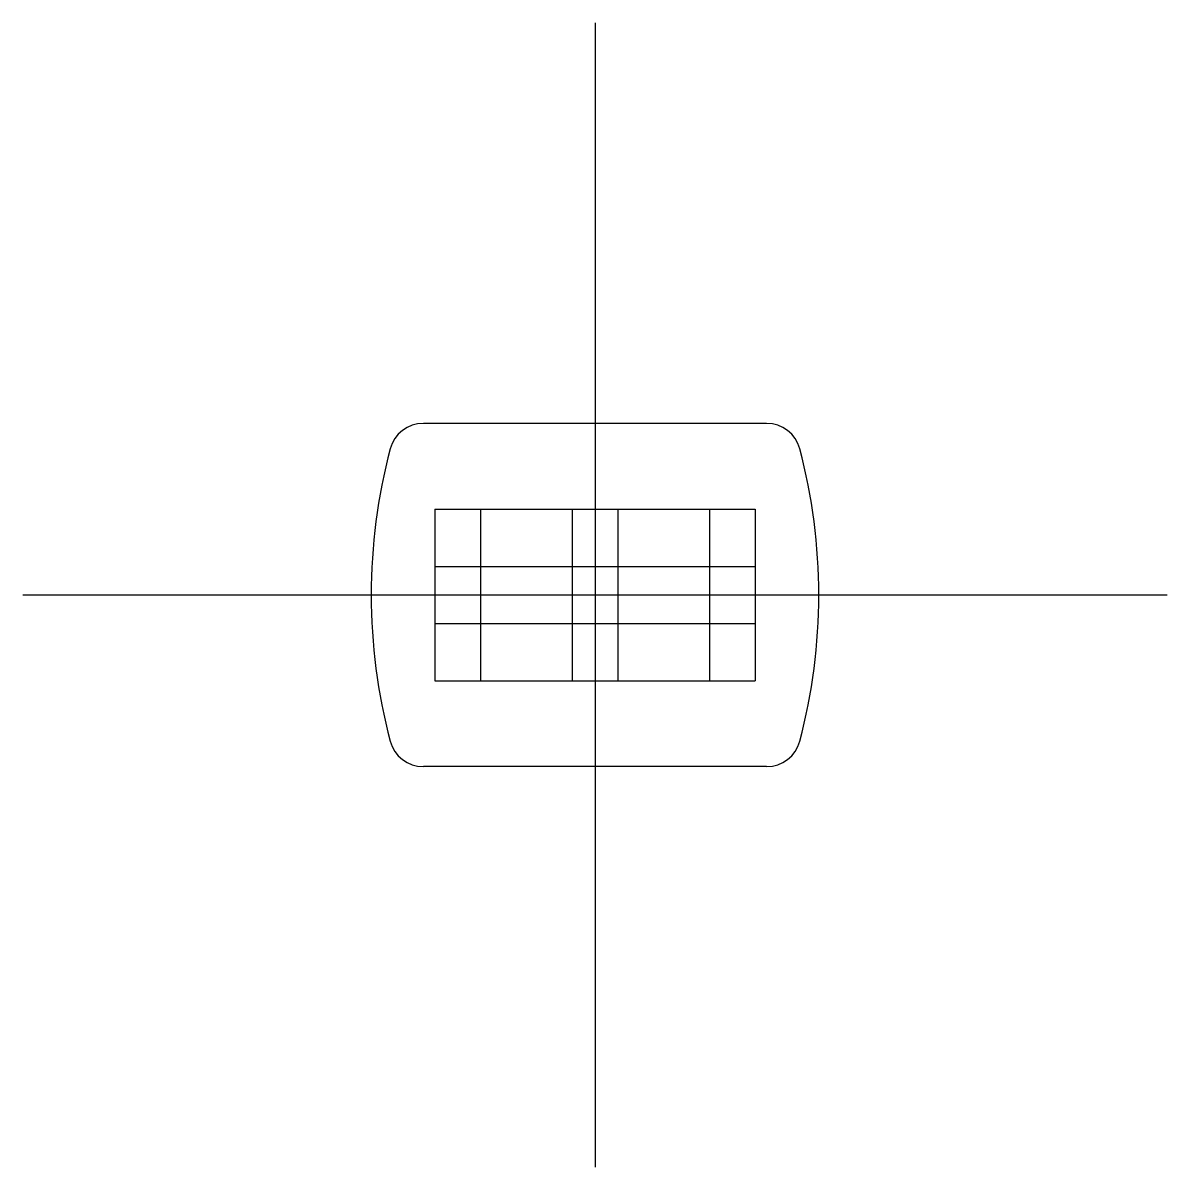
# Model space of a CAD drawing. Header units: millimetres. Extents: x -50 to 50, y -50 to 50.
import ezdxf

# ---------------------------------------------------------------- set-up
doc = ezdxf.new("R2010")
doc.units = ezdxf.units.MM
doc.layers.get('0').update_dxf_attribs({"linetype": 'CONTINUOUS'})

msp = doc.modelspace()

# ---------------------------------------------------------------- linework, layer by layer
for p, q in [((0, 50), (0, -50)), ((15, 15), (-15, 15)), ((-14, 7.5), (-14, -7.5)), ((-14, 7.5), (14, 7.5)), ((-10, 7.5), (-10, -7.5)), ((-2, 7.5), (-2, -7.5)), ((2, 7.5), (2, -7.5)), ((10, 7.5), (10, -7.5)), ((14, 7.5), (14, -7.5)), ((-14, 2.5), (14, 2.5)), ((50, 0), (-50, 0)), ((-14, -2.5), (14, -2.5)), ((-14, -7.5), (14, -7.5)), ((15, -15), (-15, -15))]:
    msp.add_line(p, q)
for centre, radius, start, end in [((-15, 12), 3, 90, 165.2075), ((15, 12), 3, 14.7925, 90), ((30.44, 0), 50, 165.2075, 194.7925), ((-30.44, 0), 50, -14.7925, 14.7925), ((-15, -12), 3, 194.7925, 270), ((15, -12), 3, 270, 345.2075)]:
    msp.add_arc(centre, radius, start, end)

doc.saveas('drawing.dxf')
